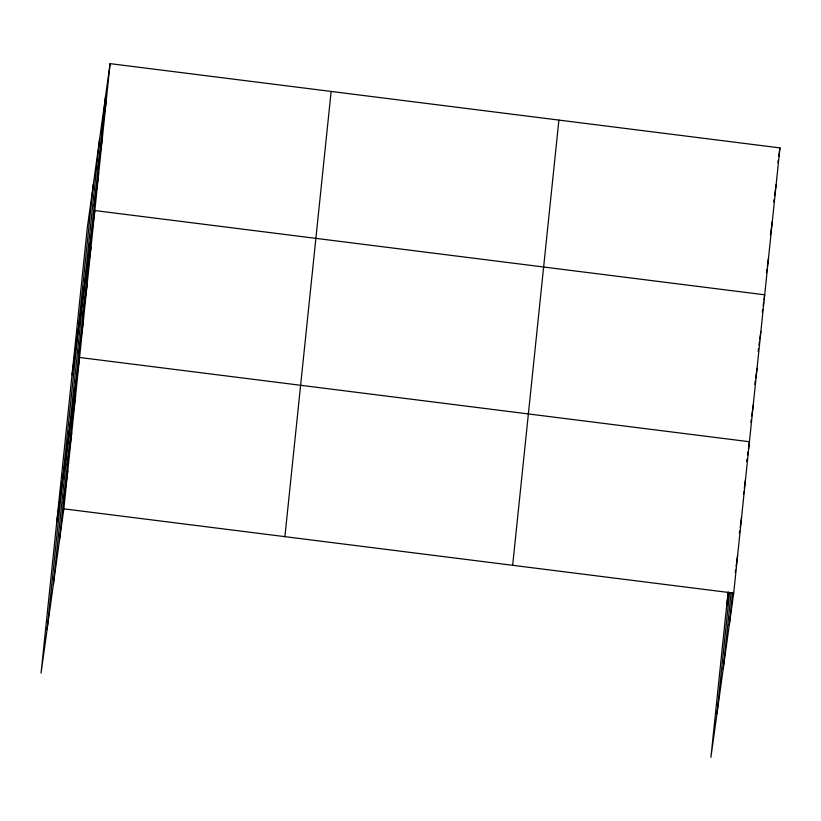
<?xml version="1.0" encoding="UTF-8"?>
<svg xmlns="http://www.w3.org/2000/svg" width="821" height="821" viewBox="0 0 821 821"><rect width="100%" height="100%" fill="white"/><g stroke="black" fill="none" stroke-linecap="round" stroke-linejoin="round"><path stroke-width="1.23" d="M47.105 629.481L93.337 184.273M53.344 584.542L99.577 139.324M59.389 540.916L105.632 95.708M110.086 63.638L87.293 227.889L41.05 673.107L63.843 508.846L110.086 63.638L779.95 147.893L733.707 593.111L710.914 757.362L728.083 592.064M284.897 536.647L331.14 91.439M512.653 565.3L558.896 120.092M716.969 713.747L729.551 592.649M723.209 668.797L731.07 593.111M729.264 625.181L732.671 592.382M101.814 132.438L106.268 100.367M97.997 169.167L102.451 137.097M94.189 205.897L98.633 173.826M72.032 374.817L94.826 210.556L764.69 294.811L764.002 299.747M86.554 279.356L91.008 247.285M82.747 316.085L87.19 284.015M78.929 352.814L83.383 320.744M56.772 521.735L79.565 357.474L749.429 441.739L748.403 449.138M71.181 427.392L75.635 395.322M67.25 465.23L71.704 433.16M63.32 503.078L67.774 471.008M777.898 162.702L778.236 160.228M778.749 156.534L779.95 147.893M773.741 201.894L774.08 199.431M774.593 195.726L776.132 184.622M770.437 234.929L772.325 221.352M766.455 272.89L766.968 269.185M767.307 266.722L768.507 258.081M762.298 312.083L762.637 309.62M763.15 305.915L763.663 302.22M758.142 351.285L758.481 348.812M758.994 345.118L759.507 341.413M759.846 338.95L760.872 331.54M754.838 384.31L755.351 380.605M755.689 378.142L757.065 368.27M750.856 422.271L751.194 419.808M751.708 416.103L753.247 405.01M726.636 605.99L728.545 592.28M746.689 461.474L747.038 459.001M747.551 455.306L748.064 451.601M743.446 494.375L743.795 491.912M744.308 488.208L745.499 479.577M739.352 533.455L739.69 530.992M740.203 527.287L741.568 517.425M735.247 572.535L735.585 570.061M736.098 566.367L737.638 555.263M63.843 508.846L733.707 593.111"/></g></svg>
